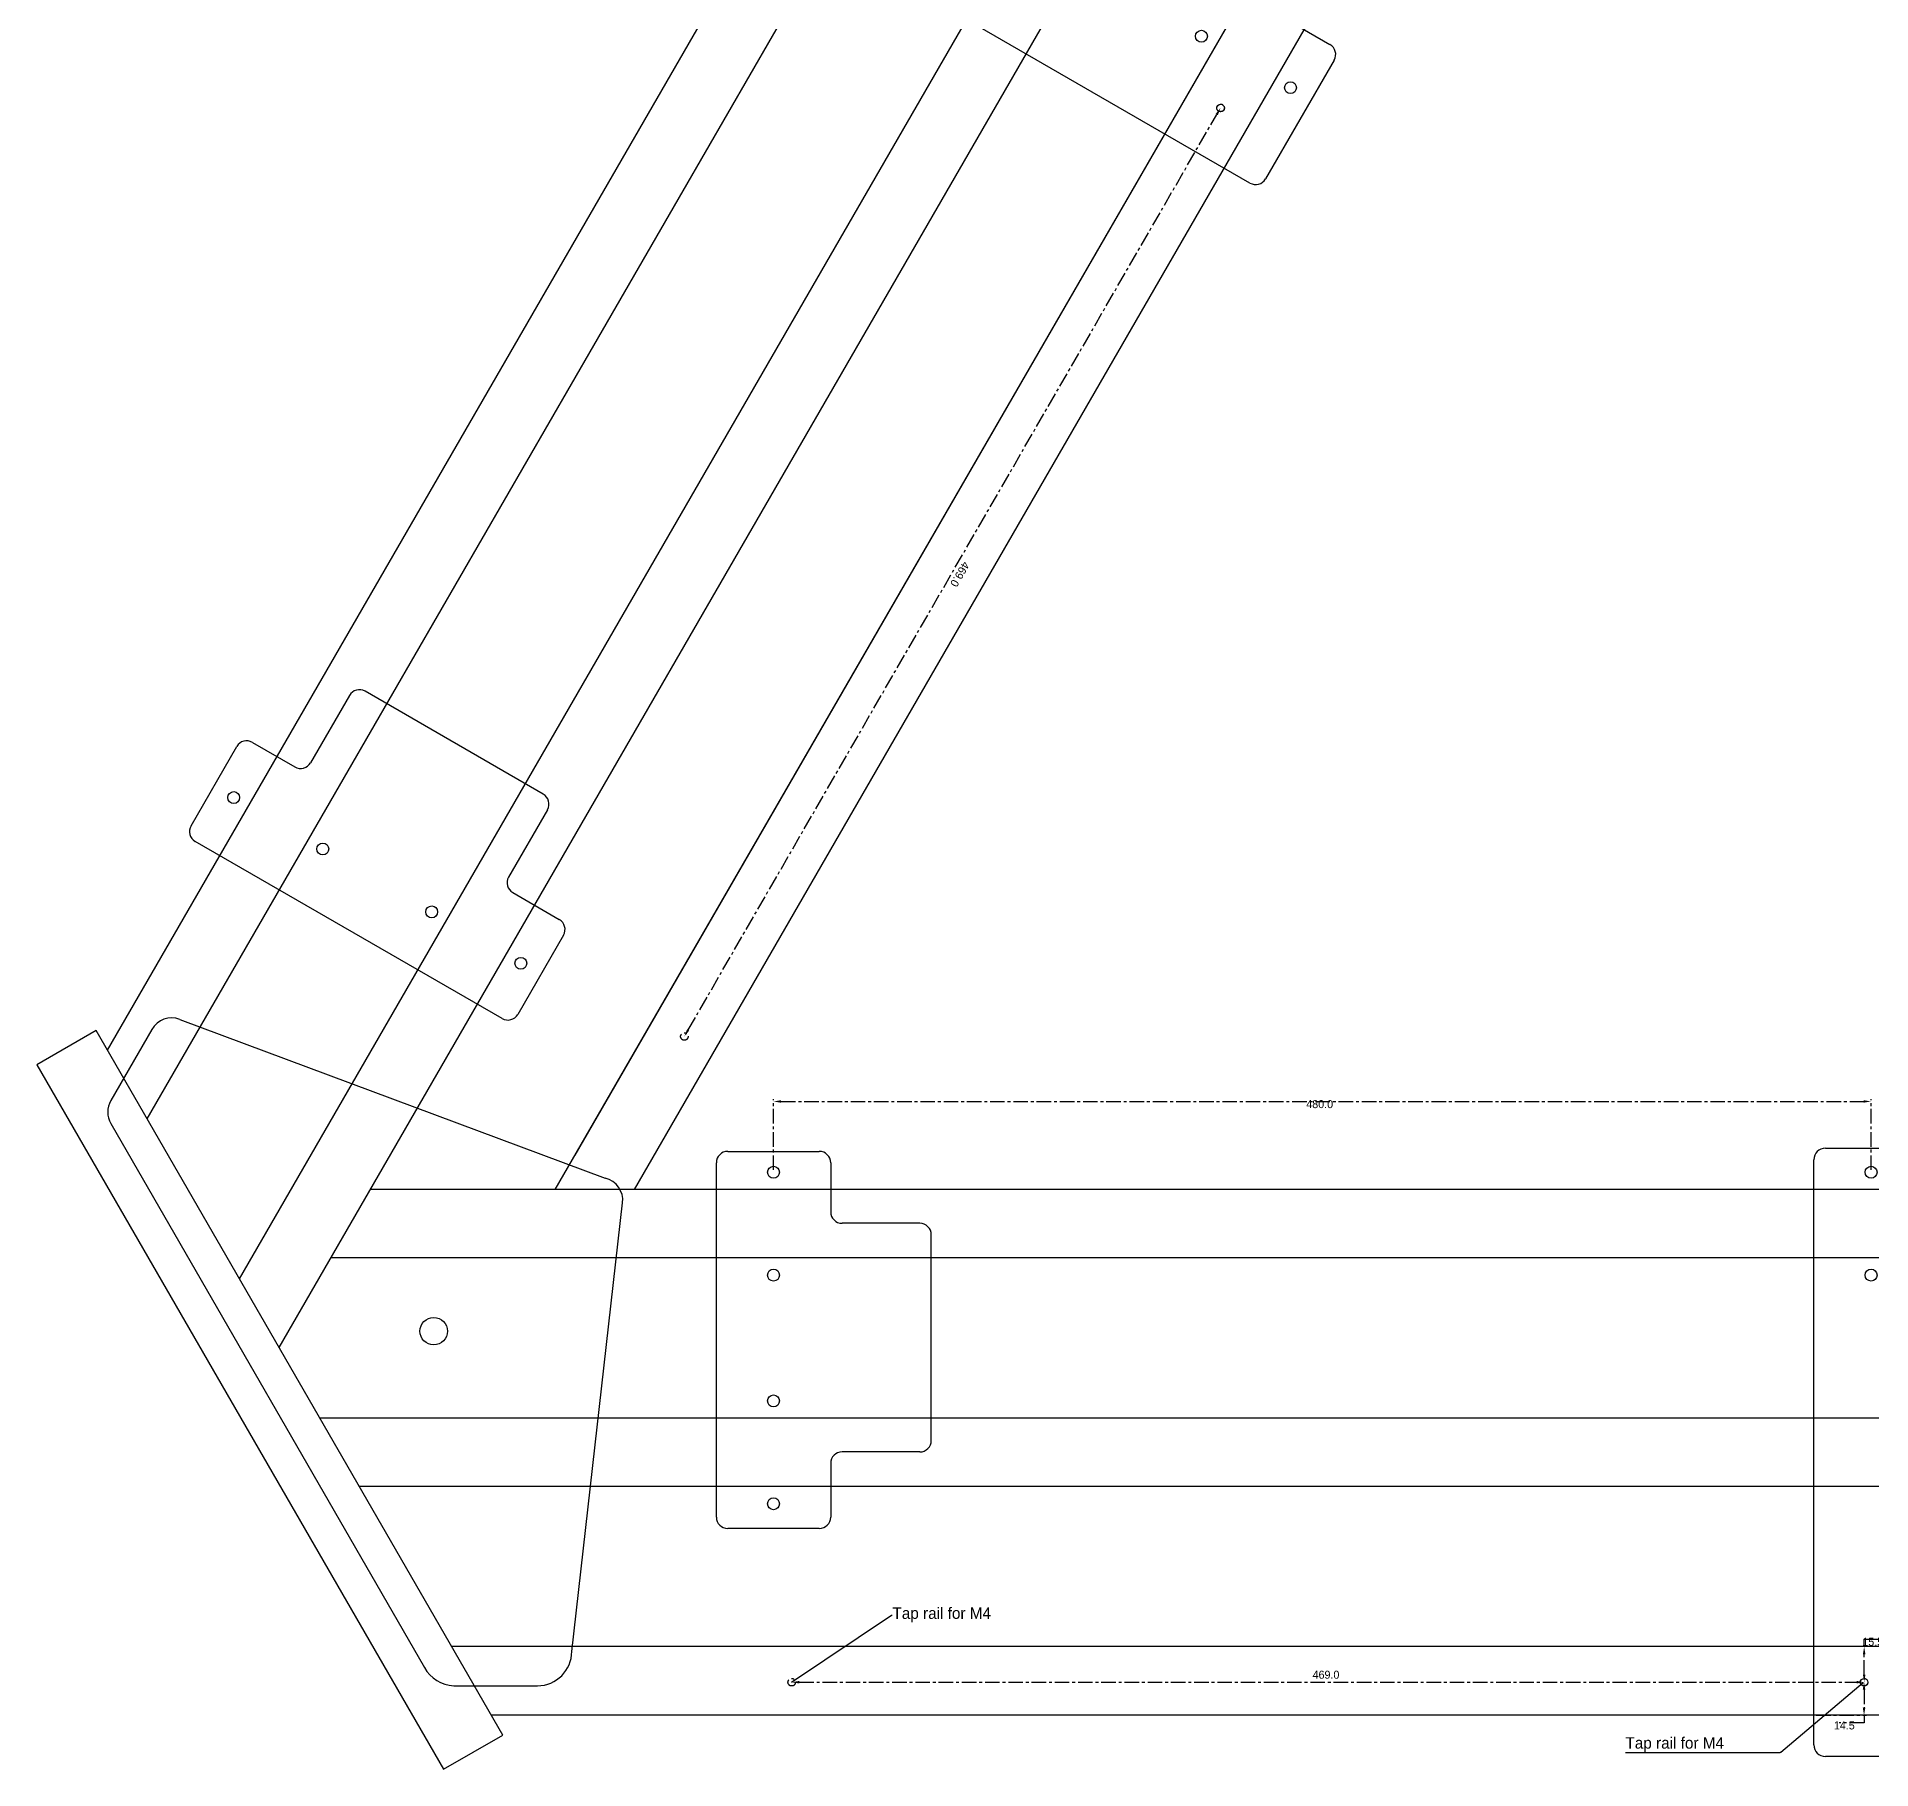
# Model space of a CAD drawing. Extents: x -812 to 2015, y -596 to 944.
# Drawn here: x -812 to -10, y -572 to 186 of the extents above; entities that cross this region are included whole.
import ezdxf

# ---------------------------------------------------------------- set-up
doc = ezdxf.new("R2010")
doc.units = 0
doc.header["$MEASUREMENT"] = 0
doc.header["$PDSIZE"] = -1
doc.linetypes.add('CENTER', pattern=[10.16, 6.35, -1.27, 1.27, -1.27])
doc.linetypes.add('CENTER2', pattern=[1.125, 0.75, -0.125, 0.125, -0.125])
doc.layers.get('0').update_dxf_attribs({"linetype": 'CONTINUOUS'})
doc.layers.get('DEFPOINTS').update_dxf_attribs({"linetype": 'CONTINUOUS'})
for name, color, linetype in [('APS_GEOMETRY', 7, 'CONTINUOUS'), ('CONSTRUCTION', 7, 'CONTINUOUS'), ('DIMS', 50, 'CENTER'), ('FOOTPLATE', 6, 'CONTINUOUS'), ('HARDPOINTS', 3, 'CONTINUOUS'), ('NOTES', 4, 'CONTINUOUS')]:
    doc.layers.add(name, color=color, linetype=linetype)
doc.dimstyles.new('ISO-25', dxfattribs={"dimtxt": 2.5, "dimasz": 2.5, "dimexe": 1.25, "dimexo": 0.625, "dimtad": 1, "dimdsep": 46, "dimtxsty": 'STANDARD', "dimcen": 2.5, "dimadec": 0, "dimazin": 0, "dimtfac": 1, "dimtmove": 2, "dimatfit": 3, "dimfxl": 1, "dimtolj": 1, "dimtzin": 0, "dimarcsym": 0})
doc.dimstyles.get("Standard").update_dxf_attribs({"dimtxt": 0.18, "dimasz": 0.18, "dimexe": 0.18, "dimexo": 0.0625, "dimgap": 0.09, "dimtad": 0, "dimtih": 1, "dimtoh": 1, "dimzin": 0, "dimdsep": 46, "dimtxsty": 'STANDARD', "dimcen": 0.09, "dimadec": 0, "dimazin": 0, "dimtfac": 1, "dimtofl": 0, "dimtmove": 2, "dimatfit": 3, "dimfxl": 1, "dimtolj": 1, "dimtzin": 0, "dimarcsym": 0})

# ---------------------------------------------------------------- blocks, each defined once
blk = doc.blocks.new('*U3')
at = {"layer": 'DIMS', "color": 0, "linetype": 'CENTER2'}
for p, q in [((-3.6, 0), (-0.7, 0)), ((0, 0.7), (0, 3.6)), ((0.7, 0), (3.6, 0)), ((0, -3.6), (0, -0.7))]:
    blk.add_line(p, q, dxfattribs=at)
at = {"layer": 'DIMS', "color": 0, "linetype": 'Continuous'}
for p, q in [((-0.35, 0), (0.35, 0)), ((0, -0.35), (0, 0.35))]:
    blk.add_line(p, q, dxfattribs=at)
blk = doc.blocks.new('HARDPOINTS')
at = {"color": 3, "linetype": 'Continuous'}
for p, q in [((-510, -301.35), (-470, -301.35)), ((-30, -300), (30, -300)), ((-515, -461.35), (-515, -306.35)), ((-465, -306.35), (-465, -327.84)), ((-35, -561), (-35, -305)), ((35, -305), (35, -561)), ((-426, -332.84), (-460, -332.84)), ((-421, -427.84), (-421, -337.84)), ((470, -400.5), (510, -400.5)), ((465, -429.01), (465, -405.5)), ((515, -405.5), (515, -560.5)), ((-426, -432.84), (-460, -432.84)), ((-465, -437.84), (-465, -461.35)), ((421, -439.01), (421, -529.01)), ((426, -434.01), (460, -434.01)), ((-470, -466.35), (-510, -466.35)), ((426, -534.01), (460, -534.01)), ((465, -560.5), (465, -539.01)), ((30, -566), (-30, -566)), ((510, -565.5), (470, -565.5))]:
    blk.add_line(p, q, dxfattribs=at)
for centre, radius in [((-490, -310.5), 2.6), ((-10, -310.5), 2.6), ((13, -332.5), 1.65), ((-490, -355.5), 2.6), ((-10, -355.5), 2.6), ((-490, -410.5), 2.6), ((10, -410.5), 2.6), ((490, -410.5), 2.6), ((-490, -455.5), 2.6), ((10, -455.5), 2.6), ((490, -455.5), 2.6), ((10, -510.5), 2.6), ((490, -510.5), 2.6), ((-13.04, -533.56), 1.65), ((490, -555.5), 2.6)]:
    blk.add_circle(centre, radius, dxfattribs=at)
at = {"color": 3}
blk.add_circle((0, -433), 2.25, dxfattribs=at)
at = {"color": 3, "linetype": 'Continuous'}
for centre, start, end in [((-510, -306.35), 90, 180), ((-470, -306.35), 0, 90), ((-30, -305), 90, 180), ((30, -305), 0, 90), ((-460, -327.84), 180, 270), ((-426, -337.84), 0, 90), ((470, -405.5), 90, 180), ((510, -405.5), 0, 90), ((-460, -437.84), 90, 180), ((-426, -427.84), 270, 0), ((460, -429.01), 270, 0), ((426, -439.01), 90, 180), ((-510, -461.35), 180, 270), ((-470, -461.35), 270, 0), ((426, -529.01), 180, 270), ((460, -539.01), 0, 90), ((-30, -561), 180, 270), ((30, -561), 270, 0), ((470, -560.5), 180, 270), ((510, -560.5), 270, 0)]:
    blk.add_arc(centre, 5, start, end, dxfattribs=at)
at = {"layer": 'HARDPOINTS', "color": 3}
blk.add_circle((10, -555.5), 2.6, dxfattribs=at)
at = {"layer": 'DIMS', "linetype": 'CENTER2'}
blk.add_blockref('*U3', (0, -433), dxfattribs=at)
blk = doc.blocks.new('*D32')
at = {"layer": 'DEFPOINTS', "color": 0}
for p in [(-13.03, -518), (0, -518), (-13, -533.5)]:
    blk.add_point(p, dxfattribs=at)
at = {"layer": 'DIMS'}
for p, q in [((-1, -518), (-14.03, -518)), ((-13.03, -518), (-13.03, -514.7)), ((-13.03, -514.7), (-2.17, -514.7)), ((-13.03, -530.2), (-13.03, -521.3)), ((-14, -533.5), (-14.03, -533.5))]:
    blk.add_line(p, q, dxfattribs=at)
for points in [[(-13.58, -521.3), (-12.47, -521.3), (-13.03, -518)], [(-13.58, -530.2), (-12.47, -530.2), (-13.03, -533.5)]]:
    blk.add_solid(points, dxfattribs=at)
at = {"layer": 'DIMS', "color": 0}
blk.add_text('15.5', height=3.5, dxfattribs=at).set_placement((-13.83, -517.62))
blk = doc.blocks.new('*D33')
at = {"layer": 'DEFPOINTS', "color": 0}
for p in [(-13, -533.5), (-35, -548), (-13.08, -548)]:
    blk.add_point(p, dxfattribs=at)
at = {"layer": 'DIMS'}
for p, q in [((-14, -533.5), (-14.08, -533.5)), ((-13.08, -536.8), (-13.08, -544.7)), ((-34, -548), (-12.08, -548)), ((-13.08, -551.3), (-23.94, -551.3)), ((-13.08, -548), (-13.08, -551.3))]:
    blk.add_line(p, q, dxfattribs=at)
for points in [[(-13.63, -536.8), (-12.53, -536.8), (-13.08, -533.5)], [(-13.63, -544.7), (-12.53, -544.7), (-13.08, -548)]]:
    blk.add_solid(points, dxfattribs=at)
at = {"layer": 'DIMS', "color": 0}
blk.add_text('14.5', height=3.5, dxfattribs=at).set_placement((-26.27, -554.22))
blk = doc.blocks.new('*D34')
at = {"layer": 'DEFPOINTS', "color": 0}
for p in [(-10, -279.53), (-490, -310.5), (-10, -310.5)]:
    blk.add_point(p, dxfattribs=at)
at = {"layer": 'DIMS'}
for p, q in [((-490, -309.5), (-490, -278.53)), ((-486.7, -279.53), (-13.3, -279.53)), ((-10, -309.5), (-10, -278.53))]:
    blk.add_line(p, q, dxfattribs=at)
for points in [[(-486.7, -278.98), (-486.7, -280.08), (-490, -279.53)], [(-13.3, -278.98), (-13.3, -280.08), (-10, -279.53)]]:
    blk.add_solid(points, dxfattribs=at)
at = {"layer": 'DIMS', "color": 0}
blk.add_text('480.0', height=3.5, dxfattribs=at).set_placement((-257, -282.45))
blk = doc.blocks.new('*U60')
at = {"layer": 'DIMS', "color": 0}
blk.add_text('469.0', height=3.5, dxfattribs=at).set_placement((1134.72, -618.32))
blk = doc.blocks.new('*D54')
at = {"layer": 'DEFPOINTS', "color": 0}
for p in [(906.93, -619.85), (1375.93, -619.85), (1375.93, -619.85)]:
    blk.add_point(p, dxfattribs=at)
at = {"layer": 'DIMS'}
blk.add_line((910.23, -619.85), (1372.63, -619.85), dxfattribs=at)
for points in [[(910.23, -619.3), (910.23, -620.4), (906.93, -619.85)], [(1372.63, -619.3), (1372.63, -620.4), (1375.93, -619.85)]]:
    blk.add_solid(points, dxfattribs=at)
at = {"layer": 'NOTES', "color": 175}
blk.add_blockref('*U60', (0, 0), dxfattribs=at)
blk = doc.blocks.new('*U61')
at = {"layer": 'DIMS', "color": 0}
blk.add_text('469.0', height=3.5, dxfattribs=at).set_placement((1629.72, -417.32))
blk = doc.blocks.new('*D55')
at = {"layer": 'DEFPOINTS', "color": 0}
for p in [(1401.93, -418.85), (1401.93, -418.85), (1870.93, -418.85)]:
    blk.add_point(p, dxfattribs=at)
at = {"layer": 'DIMS'}
blk.add_line((1867.63, -418.85), (1405.23, -418.85), dxfattribs=at)
for points in [[(1405.23, -418.3), (1405.23, -419.4), (1401.93, -418.85)], [(1867.63, -418.3), (1867.63, -419.4), (1870.93, -418.85)]]:
    blk.add_solid(points, dxfattribs=at)
at = {"layer": 'NOTES', "color": 175}
blk.add_blockref('*U61', (0, 0), dxfattribs=at)
blk = doc.blocks.new('*U97')
at = {"layer": 'NOTES', "color": 3, "linetype": 'ByBlock'}
blk.add_line((-49.47, -564.27), (-49.83, -564.27), dxfattribs=at)
for points in [[(-13.49, -533.82), (-49.47, -564.27)], [(-117.42, -564.27), (-49.83, -564.27)]]:
    blk.add_lwpolyline(points, dxfattribs=at)
at = {"layer": 'NOTES', "color": 3}
blk.add_solid([(-13.51, -533.8), (-13.35, -533.71), (-13.47, -533.84)], dxfattribs=at)
blk.add_text('Tap rail for M4', height=5, dxfattribs=at).set_placement((-117.42, -562.61))
blk = doc.blocks.new('*U98')
at = {"layer": 'NOTES', "color": 3, "linetype": 'ByBlock'}
blk.add_line((-438.43, -504.2), (-438.07, -504.2), dxfattribs=at)
blk.add_lwpolyline([(-482.12, -533.6), (-438.43, -504.2)], dxfattribs=at)
at = {"layer": 'NOTES', "color": 3}
blk.add_solid([(-482.11, -533.63), (-482.27, -533.71), (-482.14, -533.58)], dxfattribs=at)
blk.add_text('Tap rail for M4', height=5, dxfattribs=at).set_placement((-437.98, -505.86))
blk = doc.blocks.new('FOOTPLATE')
at = {"layer": 'FOOTPLATE', "color": 6, "linetype": 'Continuous'}
for p, q in [((821.74, 499.92), (785.14, 499.93)), ((971.77, 254.01), (834.51, 491.93)), ((770.14, 484.93), (747.9, 288.74)), ((941.61, 208.47), (755.53, 277.89)), ((953.76, 212.84), (971.77, 244.01))]:
    blk.add_line(p, q, dxfattribs=at)
blk.add_circle((830.53, 344.86), 6, dxfattribs=at)
for centre, radius, start, end in [((785.14, 484.93), 15, 90, 180), ((821.25, 484.93), 15, 27.83108, 88.13489), ((757.84, 287.61), 10, 173.53494, 256.62542), ((963.11, 249.01), 10, 329.98128, 29.98128), ((945.1, 217.84), 10, 249.54288, 329.98128)]:
    blk.add_arc(centre, radius, start, end, dxfattribs=at)
blk = doc.blocks.new('ENCODER_HOLES')
for centre in [(1401.93, -418.85), (1870.93, -418.85), (906.93, -619.85), (1375.93, -619.85)]:
    blk.add_circle(centre, 1.65)
at = {"layer": 'DIMS'}
dim = blk.add_linear_dim(base=(1401.93, -418.85), p1=(1870.93, -418.85), p2=(1401.93, -418.85), angle=180, dimstyle='ISO-25', override={"dimtxt": 3.5, "dimasz": 3.302, "dimexe": 1, "dimexo": 1, "dimgap": 1.524, "dimtih": 1, "dimtoh": 1, "dimdec": 1, "dimrnd": 0.1, "dimzin": 0, "dimclrd": 256, "dimclre": 256, "dimtdec": 1, "dimtmove": 0}, dxfattribs=at)
dim.commit()
dim.dimension.update_dxf_attribs({"geometry": '*D55', "text_midpoint": (1636.43, -415.57)})
dim = blk.add_linear_dim(base=(1375.93, -619.85), p1=(906.93, -619.85), p2=(1375.93, -619.85), dimstyle='ISO-25', override={"dimtxt": 3.5, "dimasz": 3.302, "dimexe": 1, "dimexo": 1, "dimgap": 1.524, "dimtih": 1, "dimtoh": 1, "dimdec": 1, "dimrnd": 0.1, "dimzin": 0, "dimclrd": 256, "dimclre": 256, "dimtdec": 1, "dimtmove": 0}, dxfattribs=at)
dim.commit()
dim.dimension.update_dxf_attribs({"geometry": '*D54', "text_midpoint": (1141.43, -616.57)})

msp = doc.modelspace()

# ---------------------------------------------------------------- linework, layer by layer
msp.add_lwpolyline([(-634.31, -571.66), (-608.33, -556.66), (-786.25, -248.5), (-812.23, -263.5)], close=True)
at = {"layer": 'APS_GEOMETRY'}
for p, q in [((-781.25, -257.16), (-167.92, 805.16)), ((-763.93, -287.16), (-133.27, 805.16)), ((-723.51, -357.16), (-52.45, 805.16)), ((-706.19, -387.16), (-17.8, 805.16)), ((-585.43, -318), (40.41, 766)), ((-550.79, -318), (57.74, 736)), ((550.79, -318), (-666.26, -318)), ((568.11, -348), (-683.58, -348)), ((688.39, -418), (-688.39, -418)), ((671.07, -448), (-671.07, -448)), ((630.65, -518), (-630.65, -518)), ((613.33, -548), (-613.33, -548))]:
    msp.add_line(p, q, dxfattribs=at)
at = {"layer": 'APS_GEOMETRY', "color": 7, "linetype": 'Continuous'}
msp.add_circle((-294.45, 154.99), 1.65, dxfattribs=at)
at = {"layer": 'CONSTRUCTION'}
msp.add_line((-576.77, -303), (-25.98, 651), dxfattribs=at)
at = {"layer": 'HARDPOINTS', "color": 2, "linetype": 'Continuous'}
msp.add_circle((-294.45, 154.99), 1.65, dxfattribs=at)

# ---------------------------------------------------------------- block references
at = {"layer": 'DIMS', "color": 3, "rotation": 240}
msp.add_blockref('ENCODER_HOLES', (769.21, 1159.74), dxfattribs=at)
at = {"layer": 'DIMS', "color": 3}
msp.add_blockref('ENCODER_HOLES', (-1388.97, 86.29), dxfattribs=at)
at = {"layer": 'HARDPOINTS', "color": 3, "rotation": 240}
msp.add_blockref('HARDPOINTS', (0, 0), dxfattribs=at)
at = {"layer": 'HARDPOINTS'}
msp.add_blockref('HARDPOINTS', (0, 0), dxfattribs=at)
at = {"layer": 'NOTES', "color": 3, "rotation": 180}
msp.add_blockref('FOOTPLATE', (191.92, -35.17), dxfattribs=at)
at = {"layer": 'NOTES', "color": 175}
for name in ['*U98', '*U97']:
    msp.add_blockref(name, (0, 0), dxfattribs=at)

# ---------------------------------------------------------------- dimensions: what is measured, and where the dimension line sits
at = {"layer": 'DIMS', "color": 3}
dim = msp.add_linear_dim(base=(-10, -279.53), p1=(-490, -310.5), p2=(-10, -310.5), dimstyle='STANDARD', override={"dimtxt": 3.5, "dimasz": 3.302, "dimexe": 1, "dimexo": 1, "dimgap": 1.524, "dimtih": 1, "dimtoh": 1, "dimdec": 1, "dimrnd": 0.1, "dimzin": 0, "dimclrd": 256, "dimclre": 256, "dimtdec": 1, "dimtmove": 0}, dxfattribs=at)
dim.commit()
dim.dimension.update_dxf_attribs({"geometry": '*D34', "text_midpoint": (-250, -276.26)})
for base, p2, picture, middle in [((-13.03, -518), (0, -518), '*D32', (-6.83, -511.42)), ((-13.08, -548), (-35, -548), '*D33', (-19.27, -548.03))]:
    dim = msp.add_linear_dim(base=base, p1=(-13, -533.5), p2=p2, angle=90, dimstyle='STANDARD', override={"dimtxt": 3.5, "dimasz": 3.302, "dimexe": 1, "dimexo": 1, "dimgap": 1.524, "dimtih": 1, "dimtoh": 1, "dimdec": 1, "dimrnd": 0.1, "dimzin": 0, "dimclrd": 256, "dimclre": 256, "dimtdec": 1, "dimtmove": 0}, dxfattribs=at)
    dim.commit()
    dim.dimension.update_dxf_attribs({"geometry": picture, "text_midpoint": middle})

doc.saveas('drawing.dxf')
